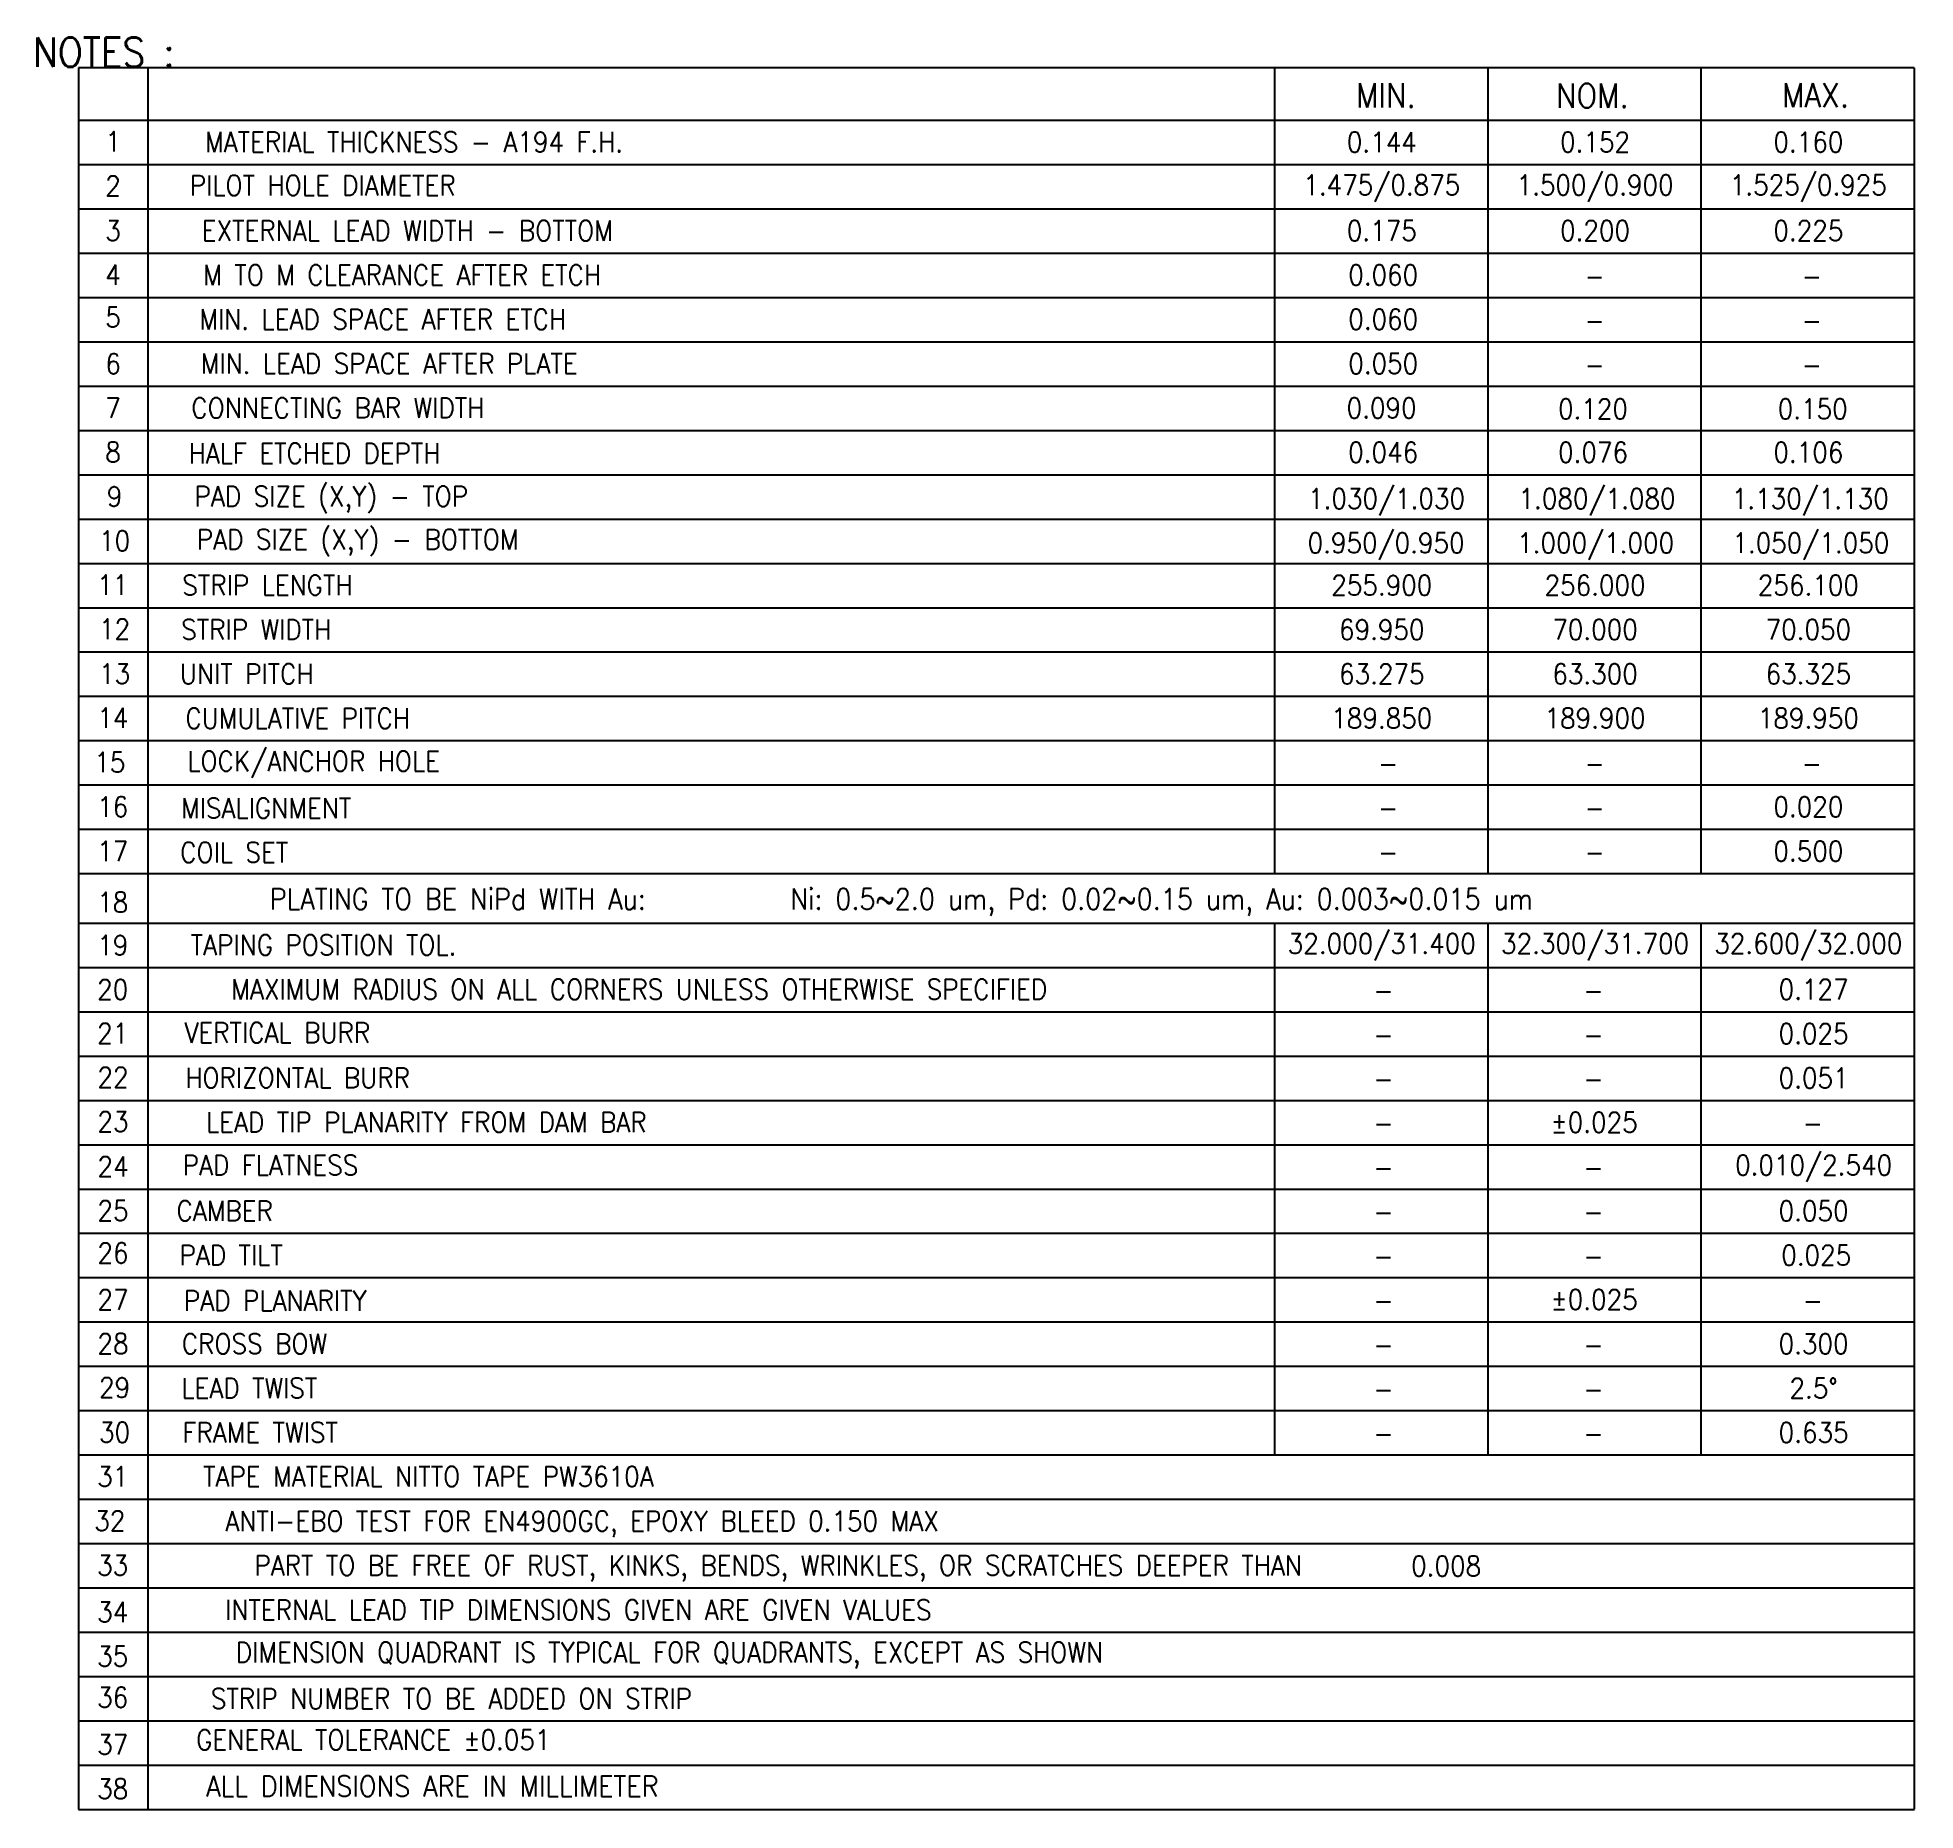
# Model space of a CAD drawing. Header units: millimetres. Extents: x 436.29 to 441.72, y 94.68 to 99.81.
import ezdxf
from ezdxf.enums import TextEntityAlignment as Align

# ---------------------------------------------------------------- set-up
doc = ezdxf.new("R2010")
doc.units = ezdxf.units.MM
doc.header["$LTSCALE"] = 0.5
doc.layers.add('DEF', color=5, linetype='Continuous')
doc.layers.add('TB', color=7, linetype='Continuous')
doc.styles.add('ROMANS', font='romans.shx', dxfattribs={"bigfont": 'AllInOneBig.shx'})

msp = doc.modelspace()

# ---------------------------------------------------------------- linework, layer by layer
at = {"layer": 'TB', "color": 7}
msp.add_line((436.4037, 99.7252), (436.4037, 94.6839), dxfattribs=at)
at = {"layer": 'TB', "color": 3}
for p, q in [((436.6051, 94.6839), (436.6051, 99.7252)), ((436.4037, 99.5732), (441.7167, 99.5732)), ((436.4037, 99.4449), (441.7167, 99.4449)), ((436.4037, 99.3166), (441.7167, 99.3166)), ((436.4037, 99.1884), (441.7167, 99.1884)), ((436.4037, 99.0601), (441.7167, 99.0601)), ((436.4037, 98.9318), (441.7167, 98.9318)), ((436.4037, 98.8036), (441.7167, 98.8036)), ((436.4037, 98.6753), (441.7167, 98.6753)), ((436.4037, 98.547), (441.7167, 98.547)), ((436.4037, 98.4188), (441.7167, 98.4188)), ((436.4037, 98.2905), (441.7167, 98.2905)), ((436.4037, 98.1622), (441.7167, 98.1622)), ((436.4037, 98.034), (441.7167, 98.034)), ((436.4037, 97.9057), (441.7167, 97.9057)), ((436.4037, 97.7774), (441.7167, 97.7774)), ((436.4037, 97.6492), (441.7167, 97.6492)), ((436.4037, 97.5209), (441.7167, 97.5209)), ((436.4037, 97.3926), (441.7167, 97.3926)), ((436.4037, 97.2492), (441.7167, 97.2492)), ((436.4037, 97.121), (441.7167, 97.121)), ((436.4037, 96.9927), (441.7167, 96.9927)), ((436.4037, 96.8644), (441.7167, 96.8644)), ((436.4037, 96.7362), (441.7167, 96.7362)), ((436.4037, 96.6079), (441.7167, 96.6079)), ((436.4037, 96.4796), (441.7167, 96.4796)), ((436.4037, 96.3514), (441.7167, 96.3514)), ((436.4037, 96.2231), (441.7167, 96.2231)), ((436.4037, 96.0948), (441.7167, 96.0948)), ((436.4037, 95.9666), (441.7167, 95.9666)), ((436.4037, 95.8383), (441.7167, 95.8383)), ((436.4037, 95.71), (441.7167, 95.71)), ((436.4037, 95.71), (441.7167, 95.71)), ((436.4037, 95.5818), (441.7167, 95.5818)), ((436.4037, 95.4535), (441.7167, 95.4535)), ((436.4037, 95.3252), (441.7167, 95.3252)), ((436.4037, 95.197), (441.7167, 95.197)), ((436.4037, 95.0687), (441.7167, 95.0687)), ((436.4037, 94.9405), (441.7167, 94.9405)), ((436.4037, 94.8122), (441.7167, 94.8122))]:
    msp.add_line(p, q, dxfattribs=at)
at = {"layer": 'TB'}
msp.add_line((436.4037, 94.6839), (441.7167, 94.6839), dxfattribs=at)
at = {"layer": 'TB', "color": 7, "const_width": 0.00583}
for points in [[(436.4037, 99.7252), (441.7167, 99.7252)], [(439.8651, 97.3926), (439.8651, 99.7252)], [(440.4823, 97.3926), (440.4823, 99.7252)], [(441.0995, 97.3926), (441.0995, 99.7252)], [(441.7167, 94.6839), (441.7167, 99.7252)], [(439.8651, 95.71), (439.8651, 97.2492)], [(440.4823, 95.71), (440.4823, 97.2492)], [(441.0995, 95.71), (441.0995, 97.2492)]]:
    msp.add_lwpolyline(points, dxfattribs=at)

# ---------------------------------------------------------------- texts
at = {"layer": 'DEF', "color": 7, "style": 'ROMANS', "width": 0.9}
msp.add_text('NOTES :', height=0.08496, dxfattribs=at).set_placement((436.4771, 99.7699), align=Align.MIDDLE)
at = {"layer": 'TB', "color": 7, "style": 'ROMANS', "width": 0.9}
for s, p in [('MIN.', (440.1874, 99.6449)), ('NOM.', (440.7849, 99.6442)), ('MAX.', (441.4307, 99.6455))]:
    msp.add_text(s, height=0.06996, dxfattribs=at).set_placement(p, align=Align.MIDDLE)
at = {"layer": 'TB', "color": 3, "style": 'ROMANS', "width": 0.9}
for s, height, p in [('1', 0.0583, (436.504, 99.5114)), ('MATERIAL THICKNESS - A194 F.H. ', 0.058302, (437.3929, 99.51)), ('0.144', 0.0583, (440.1754, 99.5098)), ('0.152', 0.0583, (440.7926, 99.5098)), ('0.160', 0.0583, (441.4098, 99.5098)), ('2', 0.0583, (436.504, 99.3831)), ('PILOT HOLE DIAMETER', 0.058302, (437.1105, 99.3844)), ('1.475/0.875', 0.058302, (440.1754, 99.3816)), ('1.500/0.900', 0.058302, (440.7926, 99.3816)), ('1.525/0.925', 0.058302, (441.4098, 99.3816)), ('3', 0.0583, (436.504, 99.2534)), ('EXTERNAL LEAD WIDTH - BOTTOM', 0.058302, (437.3554, 99.2535)), ('0.175', 0.0583, (440.1754, 99.2533)), ('0.200', 0.0583, (440.7926, 99.2533)), ('0.225', 0.0583, (441.4098, 99.2533)), ('4', 0.0583, (436.504, 99.1256)), ('M TO M CLEARANCE AFTER ETCH', 0.058302, (437.3404, 99.1252)), ('0.060', 0.0583, (440.1795, 99.125)), ('-', 0.0583, (440.7914, 99.1223)), ('-', 0.0583, (441.42, 99.1223)), ('5', 0.0583, (436.504, 99.0031)), ('MIN. LEAD SPACE AFTER ETCH', 0.058302, (437.2842, 98.9969)), ('0.060', 0.0583, (440.1795, 98.9968)), ('-', 0.0583, (440.7914, 98.994)), ('-', 0.0583, (441.42, 98.994)), ('6', 0.0583, (436.504, 98.8682)), ('MIN. LEAD SPACE AFTER PLATE', 0.058302, (437.3029, 98.8687)), ('0.050', 0.0583, (440.1795, 98.8685)), ('-', 0.0583, (440.7914, 98.8658)), ('-', 0.0583, (441.42, 98.8658)), ('7', 0.0583, (436.504, 98.7408)), ('CONNECTING BAR WIDTH', 0.058302, (437.1542, 98.7404)), ('0.090', 0.0583, (440.1748, 98.7402)), ('0.120', 0.0583, (440.7865, 98.7375)), ('0.150', 0.0583, (441.4224, 98.7375)), ('8', 0.0583, (436.504, 98.6125)), ('HALF ETCHED DEPTH', 0.058302, (437.0868, 98.6088)), ('0.046', 0.0583, (440.1794, 98.612)), ('0.076', 0.0583, (440.7867, 98.612)), ('0.106', 0.0583, (441.4098, 98.612)), ('PAD SIZE (X,Y) - TOP', 0.058302, (437.1355, 98.4805)), ('9', 0.0583, (436.5083, 98.4839)), ('1.030/1.030', 0.058302, (440.1892, 98.4737)), ('1.080/1.080', 0.058302, (440.7983, 98.4737)), ('1.130/1.130', 0.058302, (441.4155, 98.4737)), ('10', 0.0583, (436.5083, 98.3557)), ('PAD SIZE (X,Y) - BOTTOM', 0.058302, (437.2117, 98.3556)), ('0.950/0.950', 0.058302, (440.1879, 98.3455)), ('1.000/1.000', 0.058302, (440.7943, 98.3455)), ('1.050/1.050', 0.058302, (441.417, 98.3455)), ('11', 0.0583, (436.5029, 98.2281)), ('STRIP LENGTH', 0.058302, (436.9506, 98.2273)), ('255.900', 0.0583, (440.1754, 98.2272)), ('256.000', 0.0583, (440.7926, 98.2272)), ('256.100', 0.0583, (441.4098, 98.2272)), ('12', 0.0583, (436.5083, 98.1005)), ('STRIP WIDTH', 0.058302, (436.9181, 98.0991)), ('69.950', 0.0583, (440.1754, 98.0989)), ('70.000', 0.0583, (440.7926, 98.0989)), ('70.050', 0.0583, (441.4098, 98.0989)), ('13', 0.0583, (436.5083, 97.9709)), ('UNIT PITCH', 0.0583, (436.8906, 97.9708)), ('63.275', 0.0583, (440.1754, 97.9706)), ('63.300', 0.0583, (440.7926, 97.9706)), ('63.325', 0.0583, (441.4098, 97.9706)), ('14', 0.0583, (436.5029, 97.8433)), ('CUMULATIVE PITCH', 0.058302, (437.0381, 97.8421)), ('189.850', 0.0583, (440.1754, 97.8424)), ('189.900', 0.0583, (440.7926, 97.8424)), ('189.950', 0.0583, (441.4098, 97.8424)), ('15', 0.0583, (436.4947, 97.7149)), ('LOCK/ANCHOR HOLE', 0.058302, (437.0843, 97.7137)), ('-', 0.0583, (440.1936, 97.7114)), ('-', 0.0583, (440.7914, 97.7114)), ('-', 0.0583, (441.42, 97.7114)), ('16', 0.0583, (436.5029, 97.586)), ('MISALIGNMENT', 0.058302, (436.9469, 97.582)), ('0.020', 0.0583, (441.4098, 97.5858)), ('-', 0.0583, (440.1936, 97.5831)), ('-', 0.0583, (440.7914, 97.5831)), ('17', 0.0583, (436.5029, 97.4577)), ('COIL SET', 0.0583, (436.8544, 97.4539)), ('-', 0.0583, (440.1936, 97.4548)), ('-', 0.0583, (440.7914, 97.4548)), ('0.500', 0.0583, (441.4098, 97.4576)), ('18', 0.0583, (436.5029, 97.3097)), ('PLATING TO BE NiPd WITH Au:        Ni: 0.5~2.0 um, Pd: 0.02~0.15 um, Au: 0.003~0.015 um', 0.060288, (438.7849, 97.3115)), ('32.000/31.400', 0.058302, (440.1754, 97.1859)), ('32.300/31.700', 0.058302, (440.7926, 97.1859)), ('32.600/32.000', 0.058302, (441.4098, 97.1859)), ('19', 0.0583, (436.5029, 97.1853)), ('TAPING POSITION TOL.', 0.058302, (437.113, 97.1861)), ('20', 0.0583, (436.5029, 97.057)), ('MAXIMUM RADIUS ON ALL CORNERS UNLESS OTHERWISE SPECIFIED', 0.058302, (438.0263, 97.0578)), ('-', 0.0583, (440.1807, 97.0549)), ('-', 0.0583, (440.7877, 97.0549)), ('21', 0.0583, (436.5029, 96.9303)), ('VERTICAL BURR', 0.058302, (436.9793, 96.9322)), ('0.025', 0.0583, (441.425, 96.9294)), ('-', 0.0583, (440.1807, 96.9266)), ('-', 0.0583, (440.7877, 96.9266)), ('22', 0.0583, (436.504, 96.8027)), ('HORIZONTAL BURR', 0.058302, (437.0381, 96.8013)), ('-', 0.0583, (440.1807, 96.7984)), ('-', 0.0583, (440.7877, 96.7984)), ('0.051', 0.0583, (441.425, 96.8011)), ('23', 0.0583, (436.504, 96.6744)), ('LEAD TIP PLANARITY FROM DAM BAR', 0.058302, (437.4103, 96.673)), ('-', 0.0583, (440.1807, 96.6701)), ('-', 0.0583, (441.4227, 96.6701)), ('24', 0.0583, (436.504, 96.5447)), ('PAD FLATNESS', 0.058302, (436.9593, 96.5486)), ('0.010/2.540', 0.058302, (441.425, 96.5446)), ('-', 0.0583, (440.1807, 96.5418)), ('-', 0.0583, (440.7877, 96.5418)), ('25', 0.0583, (436.504, 96.4169)), ('CAMBER', 0.0583, (436.8269, 96.4165)), ('-', 0.0583, (440.1807, 96.4136)), ('-', 0.0583, (440.7877, 96.4136)), ('0.050', 0.0583, (441.425, 96.4163)), ('26', 0.0583, (436.504, 96.2944)), ('PAD TILT', 0.0583, (436.8457, 96.2882)), ('-', 0.0583, (440.1807, 96.2853)), ('-', 0.0583, (440.7877, 96.2853)), ('27', 0.0583, (436.504, 96.1594)), ('PAD PLANARITY', 0.058302, (436.9731, 96.1566)), ('-', 0.0583, (440.1807, 96.157)), ('-', 0.0583, (441.4227, 96.157)), ('28', 0.0583, (436.504, 96.0321)), ('CROSS BOW', 0.0583, (436.9131, 96.0317)), ('-', 0.0583, (440.1807, 96.0288)), ('-', 0.0583, (440.7877, 96.0288)), ('0.300', 0.0583, (441.425, 96.0315)), ('29', 0.0583, (436.5083, 95.9049)), ('LEAD TWIST', 0.0583, (436.8982, 95.9034)), ('2.5%%d', 0.0583, (441.425, 95.9032)), ('-', 0.0583, (440.1807, 95.9005)), ('-', 0.0583, (440.7877, 95.9005)), ('30', 0.0583, (436.5083, 95.7752)), ('FRAME TWIST', 0.058302, (436.9294, 95.7751)), ('-', 0.0583, (440.1807, 95.7722)), ('-', 0.0583, (440.7877, 95.7722)), ('0.635', 0.0583, (441.425, 95.775)), ('31', 0.0583, (436.5029, 95.6476)), ('TAPE MATERIAL NITTO TAPE PW3610A', 0.058302, (437.4164, 95.6476)), ('32', 0.0583, (436.4947, 95.5193)), ('ANTI-EBO TEST FOR EN4900GC, EPOXY BLEED 0.150 MAX', 0.058302, (437.861, 95.5096)), ('33', 0.0583, (436.5029, 95.3903)), ('PART TO BE FREE OF RUST, KINKS, BENDS, WRINKLES, OR SCRATCHES DEEPER THAN', 0.058302, (438.4285, 95.3813)), ('0.008', 0.0583, (440.3616, 95.3883)), ('34', 0.0583, (436.5029, 95.2555)), ('INTERNAL LEAD TIP DIMENSIONS GIVEN ARE GIVEN VALUES', 0.058302, (437.8502, 95.2615)), ('35', 0.0583, (436.5029, 95.1272)), ('DIMENSION QUADRANT IS TYPICAL FOR QUADRANTS, EXCEPT AS SHOWN', 0.058302, (438.1138, 95.1298)), ('36', 0.0583, (436.5029, 95.0082)), ('STRIP NUMBER TO BE ADDED ON STRIP', 0.058302, (437.4828, 95.0046)), ('37', 0.0583, (436.5029, 94.8719)), ('GENERAL TOLERANCE %%P0.051', 0.058302, (437.2569, 94.8855)), ('38', 0.0583, (436.5029, 94.7437)), ('ALL DIMENSIONS ARE IN MILLIMETER', 0.060288, (437.4278, 94.7511))]:
    msp.add_text(s, height=height, dxfattribs=at).set_placement(p, align=Align.MIDDLE)
at = {"layer": 'TB', "color": 1, "style": 'ROMANS', "width": 0.9}
for s, p in [('0.127', (441.425, 97.0576)), ('%%P0.025', (440.79, 96.6728)), ('0.025', (441.4325, 96.288)), ('%%P0.025', (440.79, 96.1598))]:
    msp.add_text(s, height=0.0583, dxfattribs=at).set_placement(p, align=Align.MIDDLE)

doc.saveas('drawing.dxf')
